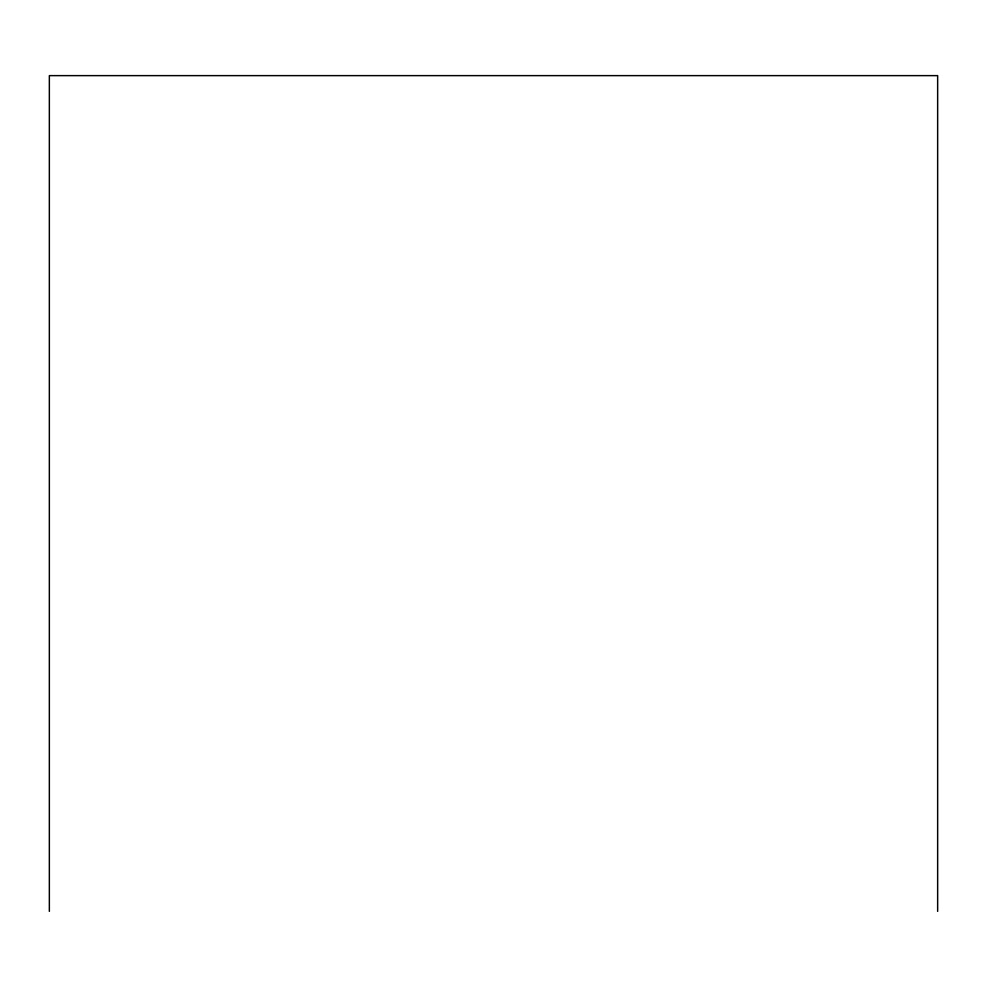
<?xml version="1.0" encoding="UTF-8"?>
<svg xmlns="http://www.w3.org/2000/svg" width="987" height="987" viewBox="0 0 987 987"><rect width="100%" height="100%" fill="white"/><g stroke="black" fill="none" stroke-linecap="round" stroke-linejoin="round"><path stroke-width="1.48" d="M937.65 911.371L937.65 75.629L49.35 75.629L49.35 911.371"/></g></svg>
